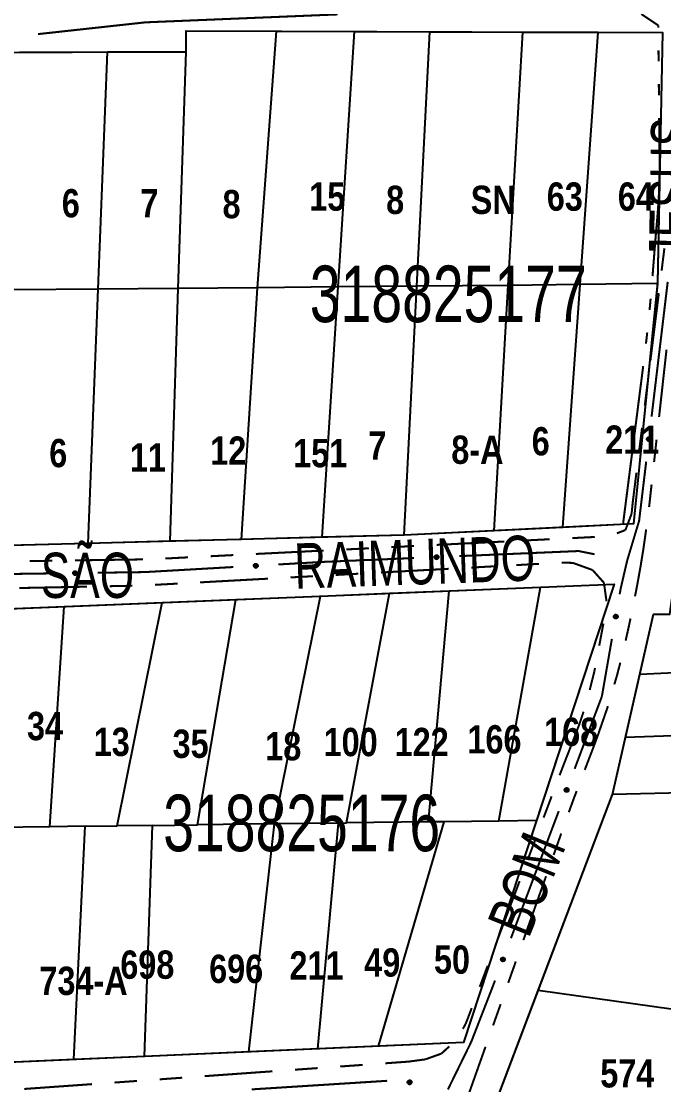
# Model space of a CAD drawing. Extents: x 203591 to 208218, y 4854879 to 4857795.
# Drawn here: x 205074.6 to 205131.4, y 4855810.4 to 4855904.4 of the extents above; entities that cross this region are included whole.
import ezdxf
from ezdxf.enums import TextEntityAlignment as Align

# ---------------------------------------------------------------- set-up
doc = ezdxf.new("R2010")
doc.units = 0
doc.header["$LTSCALE"] = 1.5
doc.header["$MEASUREMENT"] = 0
doc.linetypes.add('PHANTOMX2', pattern=[5, 2.5, -0.5, 0.5, -0.5, 0.5, -0.5])
doc.linetypes.add('TRACO_05', pattern=[11, 7, -1, 0.5, -1, 0.5, -1])
for name, color, linetype in [('CD-MALHA-LOTES', 40, 'CONTINUOUS'), ('CD_TXT_QUADRA', 7, 'CONTINUOUS'), ('HD-VALAS-DRENOS', 170, 'CONTINUOUS'), ('RU-QUADRAS', 210, 'CONTINUOUS'), ('SV-EIXO-RUA-N-PAV', 6, 'CONTINUOUS'), ('SV-RUA-NAO-PAV-S-GUIA-C-GUIA', 7, 'PHANTOMX2'), ('SV-TXT-RUA-N-PAV-S-GUIA-C-GUIA', 7, 'CONTINUOUS'), ('Th_NmrPorta', 7, 'CONTINUOUS')]:
    doc.layers.add(name, color=color, linetype=linetype)
doc.styles.add('ARIAL', font='ARIAL.TTF')
doc.styles.get("Standard").update_dxf_attribs({"font": 'swisscbo.ttf'})

msp = doc.modelspace()

# ---------------------------------------------------------------- linework, layer by layer
at = {"layer": 'CD-MALHA-LOTES', "linetype": 'Continuous', "flags": 128}
for points in [[(205089.2, 4855901.73), (205089.2, 4855903.57)], [(205089.2, 4855903.57), (205097.184192, 4855903.537042)], [(205095.515412, 4855880.864432), (205097.184192, 4855903.537042)], [(205097.184192, 4855903.537042), (205104.09, 4855903.52)], [(205102.65, 4855880.94), (205104.09, 4855903.52)], [(205104.09, 4855903.52), (205110.75, 4855903.5)], [(205109.6, 4855881), (205110.75, 4855903.5)], [(205110.75, 4855903.5), (205118.97, 4855903.47)], [(205117.67, 4855881.08), (205118.97, 4855903.47)], [(205118.97, 4855903.47), (205125.63, 4855903.45)], [(205124.04, 4855881.14), (205125.63, 4855903.45)], [(205125.63, 4855903.45), (205131.3, 4855903.43)], [(205131.3, 4855903.43), (205130.8625, 4855881.23)], [(205074.46, 4855901.69), (205082.26, 4855901.71)], [(205081.43, 4855880.74), (205082.26, 4855901.71)], [(205082.26, 4855901.71), (205089.2, 4855901.73)], [(205088.51, 4855880.8), (205089.2, 4855901.73)], [(205081.43, 4855880.74), (205073.98, 4855880.67)], [(205080.55, 4855858.27), (205081.43, 4855880.74)], [(205088.51, 4855880.8), (205081.43, 4855880.74)], [(205087.78, 4855858.46), (205088.51, 4855880.8)], [(205095.515412, 4855880.864432), (205088.51, 4855880.8)], [(205094.097084, 4855858.624263), (205095.515412, 4855880.864432)], [(205102.65, 4855880.94), (205095.515412, 4855880.864432)], [(205101.24, 4855858.81), (205102.65, 4855880.94)], [(205109.6, 4855881), (205102.65, 4855880.94)], [(205108.48, 4855858.99), (205109.6, 4855881)], [(205117.67, 4855881.08), (205109.6, 4855881)], [(205116.42, 4855859.38), (205117.67, 4855881.08)], [(205124.04, 4855881.14), (205117.67, 4855881.08)], [(205122.51, 4855859.68), (205124.04, 4855881.14)], [(205130.8625, 4855881.23), (205124.04, 4855881.14)], [(205130.8625, 4855881.23), (205128.75, 4855859.99)], [(205128.75, 4855859.99), (205122.51, 4855859.68)], [(205108.48, 4855858.99), (205101.24, 4855858.81)], [(205116.42, 4855859.38), (205108.48, 4855858.99)], [(205122.51, 4855859.68), (205116.42, 4855859.38)], [(205080.55, 4855858.27), (205073.46, 4855858.08)], [(205087.78, 4855858.46), (205080.55, 4855858.27)], [(205094.097084, 4855858.624263), (205087.78, 4855858.46)], [(205101.24, 4855858.81), (205094.097084, 4855858.624263)], [(205112.44, 4855854.08), (205120.51, 4855854.41)], [(205116.84, 4855833.72), (205120.51, 4855854.41)], [(205127.04, 4855854.67), (205120.17, 4855833.76)], [(205120.51, 4855854.41), (205127.04, 4855854.67)], [(205087.07, 4855853.04), (205093.58, 4855853.31)], [(205090.2, 4855833.39), (205093.58, 4855853.31)], [(205093.58, 4855853.31), (205101.09, 4855853.61)], [(205097, 4855833.47), (205101.09, 4855853.61)], [(205101.09, 4855853.61), (205107.19, 4855853.86)], [(205103.38, 4855833.55), (205107.19, 4855853.86)], [(205107.19, 4855853.86), (205112.44, 4855854.08)], [(205110.61, 4855833.64), (205112.44, 4855854.08)], [(205073.32, 4855852.48), (205078.42, 4855852.69)], [(205077.15, 4855833.22), (205078.42, 4855852.69)], [(205078.42, 4855852.69), (205087.07, 4855853.04)], [(205083.1, 4855833.3), (205087.07, 4855853.04)], [(205129.31, 4855846.68), (205130.52, 4855852.01), (205131.96, 4855852.01)], [(205157.15, 4855847.99), (205129.31, 4855846.68)], [(205128.04, 4855841.1), (205129.31, 4855846.68)], [(205157.34, 4855842.13), (205128.04, 4855841.1)], [(205126.9, 4855836.08), (205128.04, 4855841.1)], [(205141.81, 4855836.41), (205126.9, 4855836.08)], [(205120.33, 4855818.74), (205126.9, 4855836.08)], [(205102.67, 4855833.54), (205097, 4855833.47)], [(205100.84, 4855813.57), (205102.67, 4855833.54)], [(205102.67, 4855833.54), (205103.38, 4855833.55)], [(205110.61, 4855833.64), (205103.38, 4855833.55)], [(205106.21, 4855813.81), (205112.02, 4855833.66)], [(205112.02, 4855833.66), (205110.61, 4855833.64)], [(205116.84, 4855833.72), (205112.02, 4855833.66)], [(205120.17, 4855833.76), (205113.72, 4855814.14)], [(205120.17, 4855833.76), (205116.84, 4855833.72)], [(205077.15, 4855833.22), (205072.37, 4855833.16)], [(205080.27, 4855833.26), (205077.15, 4855833.22)], [(205079.28, 4855812.63), (205080.27, 4855833.26)], [(205080.27, 4855833.26), (205083.1, 4855833.3)], [(205086.23, 4855833.34), (205083.1, 4855833.3)], [(205085.51, 4855812.9), (205086.23, 4855833.34)], [(205086.23, 4855833.34), (205090.2, 4855833.39)], [(205097, 4855833.47), (205090.2, 4855833.39)], [(205094.74, 4855813.31), (205097, 4855833.47)], [(205116.43, 4855808.45), (205120.33, 4855818.74)], [(205140.69, 4855815.88), (205120.33, 4855818.74)], [(205106.21, 4855813.81), (205100.84, 4855813.57)], [(205113.72, 4855814.14), (205106.21, 4855813.81)], [(205085.51, 4855812.9), (205079.28, 4855812.63)], [(205094.74, 4855813.31), (205085.51, 4855812.9)], [(205100.84, 4855813.57), (205094.74, 4855813.31)], [(205079.28, 4855812.63), (205071.34, 4855812.28)]]:
    msp.add_lwpolyline(points, dxfattribs=at)
at = {"layer": 'HD-VALAS-DRENOS', "linetype": 'TRACO_05', "const_width": 0.18, "flags": 128}
msp.add_lwpolyline([(205102.6, 4855905.03), (205085.61, 4855904.33), (205076.11, 4855903.29)], dxfattribs=at)
at = {"layer": 'HD-VALAS-DRENOS', "const_width": 0.18, "flags": 128}
for points in [[(205130.93, 4855904.06), (205129.428, 4855905.069159)], [(205130.931942, 4855903.869542), (205130.93, 4855904.06)], [(205130.962529, 4855900.869698), (205130.952333, 4855901.869646)], [(205130.993115, 4855897.869854), (205130.98292, 4855898.869802)], [(205131.06, 4855891.31), (205131.013506, 4855895.869958)], [(205130.974349, 4855888.683018), (205131.045673, 4855890.87057)], [(205131.045673, 4855890.87057), (205131.06, 4855891.31)], [(205131.06, 4855891.31), (205131.0601, 4855891.3101)], [(205130.912119, 4855887.874123), (205130.974349, 4855888.683018)], [(205130.83268, 4855886.877291), (205130.859198, 4855887.186219)], [(205130.859198, 4855887.186219), (205130.912119, 4855887.874123)], [(205130.697272, 4855885.299833), (205130.83268, 4855886.877291)], [(205130.66406, 4855884.884418), (205130.697272, 4855885.299833)], [(205130.577674, 4855883.803896), (205130.66406, 4855884.884418)], [(205130.505598, 4855882.890705), (205130.577674, 4855883.803896)], [(205130.426916, 4855881.893806), (205130.505598, 4855882.890705)], [(205130.167042, 4855878.905137), (205130.258157, 4855879.900977)], [(205129.845525, 4855875.922512), (205129.961119, 4855876.915809)], [(205127.83, 4855860.05), (205129.602013, 4855873.937403)]]:
    msp.add_lwpolyline(points, dxfattribs=at)
at = {"layer": 'RU-QUADRAS', "color": 6, "linetype": 'Continuous'}
for points in [[(205091.27, 4855703.71), (205093.97, 4855745.62), (205101.26, 4855768.38), (205126.9, 4855836.08), (205130.52, 4855852.01), (205131.96, 4855852.01), (205141.81, 4855921.17), (205179.18, 4855927.69), (205187, 4855856), (205186.56, 4855792.35), (205188.16, 4855757.66), (205191.05, 4855757.95), (205194.1, 4855722.1), (205192.36, 4855718.19), (205167.74, 4855715.73), (205167.88, 4855712.11)], [(205037.75, 4855857.15), (205038.75, 4855901.58), (205089.2, 4855901.73), (205089.2, 4855903.57), (205131.3, 4855903.43), (205130.87, 4855881.32), (205128.75, 4855859.99), (205108.48, 4855858.99)], [(205035.91, 4855810.74), (205036.62, 4855850.99), (205127.04, 4855854.67), (205113.72, 4855814.14)]]:
    msp.add_lwpolyline(points, close=True, dxfattribs=at)
at = {"layer": 'SV-EIXO-RUA-N-PAV', "const_width": 0.18, "flags": 128}
for points in [[(205130.342928, 4855869.473573), (205131.769227, 4855881.388507)], [(205129.24, 4855860.26), (205129.867495, 4855865.501928)], [(205129.032744, 4855859.569798), (205129.24, 4855860.26)], [(205128.18, 4855856.73), (205129.032744, 4855859.569798)], [(205101.29, 4855856.63), (205109.348597, 4855856.972313)], [(205113.344993, 4855857.142072), (205123.335983, 4855857.566469)], [(205123.335983, 4855857.566469), (205123.89, 4855857.59)], [(205123.89, 4855857.59), (205125.307286, 4855857.305882)], [(205085.56, 4855855.73), (205093.368819, 4855856.176786)], [(205097.362287, 4855856.405275), (205100.357389, 4855856.576642)], [(205100.357389, 4855856.576642), (205101.29, 4855856.63)], [(205127.6, 4855854.22), (205128.172135, 4855856.695964)], [(205128.172135, 4855856.695964), (205128.18, 4855856.73)], [(205065.383583, 4855855.44636), (205077.382398, 4855855.615044)], [(205081.382002, 4855855.671271), (205085.381607, 4855855.727499)], [(205085.381607, 4855855.727499), (205085.56, 4855855.73)], [(205127.52133, 4855853.768003), (205127.6, 4855854.22)], [(205125.95, 4855844.74), (205126.835439, 4855849.827248)], [(205125.65566, 4855843.95724), (205125.95, 4855844.74)], [(205123.543858, 4855838.341165), (205125.65566, 4855843.95724)], [(205117.912385, 4855823.364967), (205122.135989, 4855834.597116)], [(205116.35, 4855819.21), (205116.504517, 4855819.620917)], [(205114.39, 4855814.17), (205116.146671, 4855818.687153)], [(205116.146671, 4855818.687153), (205116.35, 4855819.21)], [(205112.34, 4855809.99), (205114.322501, 4855814.032368)], [(205114.322501, 4855814.032368), (205114.39, 4855814.17)], [(205094.99604, 4855809.998911), (205106.972043, 4855810.757428)]]:
    msp.add_lwpolyline(points, dxfattribs=at)
at = {"layer": 'SV-EIXO-RUA-N-PAV', "flags": 128}
for points in [[(205129.978833, 4855867.358172), (205129.948064, 4855867.396189), (205129.929393, 4855867.435154), (205129.923174, 4855867.472136), (205129.9262, 4855867.506248), (205129.933227, 4855867.540798), (205129.947996, 4855867.574068), (205129.972567, 4855867.607363), (205130.010487, 4855867.638497), (205130.05166, 4855867.655), (205130.08759, 4855867.663037), (205130.123342, 4855867.661929), (205130.156791, 4855867.654541), (205130.190843, 4855867.638057), (205130.224341, 4855867.612827), (205130.254725, 4855867.57394), (205130.272767, 4855867.535614), (205130.277843, 4855867.499686), (205130.276502, 4855867.46375), (205130.268906, 4855867.428564), (205130.25422, 4855867.395988), (205130.228756, 4855867.362306), (205130.189978, 4855867.332826), (205130.151957, 4855867.314395), (205130.11611, 4855867.308816), (205130.080761, 4855867.310932), (205130.046022, 4855867.317558), (205130.01196, 4855867.331012), (205129.978833, 4855867.358172)], [(205111.198572, 4855857.161076), (205111.231143, 4855857.197561), (205111.266597, 4855857.222258), (205111.302096, 4855857.234345), (205111.33625, 4855857.236847), (205111.37148, 4855857.235471), (205111.406694, 4855857.226247), (205111.443509, 4855857.207353), (205111.480338, 4855857.174936), (205111.50325, 4855857.136955), (205111.516963, 4855857.102786), (205111.521622, 4855857.067322), (205111.519712, 4855857.03312), (205111.508921, 4855856.996859), (205111.489409, 4855856.959738), (205111.455917, 4855856.923494), (205111.420993, 4855856.89952), (205111.386349, 4855856.88873), (205111.350666, 4855856.884271), (205111.314716, 4855856.886107), (205111.280202, 4855856.895361), (205111.242862, 4855856.915074), (205111.207527, 4855856.948605), (205111.183219, 4855856.983164), (205111.171945, 4855857.017647), (205111.168347, 4855857.052876), (205111.169297, 4855857.088228), (205111.177096, 4855857.124011), (205111.198572, 4855857.161076)], [(205095.215819, 4855856.392724), (205095.24785, 4855856.429684), (205095.282937, 4855856.4549), (205095.318254, 4855856.467508), (205095.352369, 4855856.470511), (205095.387615, 4855856.469653), (205095.42296, 4855856.460948), (205095.460049, 4855856.442597), (205095.49735, 4855856.410725), (205095.520819, 4855856.373084), (205095.535032, 4855856.339121), (205095.540212, 4855856.303729), (205095.538805, 4855856.269503), (205095.528548, 4855856.233087), (205095.509584, 4855856.195683), (205095.476629, 4855856.158951), (205095.442061, 4855856.134466), (205095.40758, 4855856.123168), (205095.371966, 4855856.118185), (205095.335993, 4855856.119493), (205095.301347, 4855856.128238), (205095.263721, 4855856.1474), (205095.227897, 4855856.180407), (205095.203083, 4855856.214606), (205095.191303, 4855856.248919), (205095.187188, 4855856.284091), (205095.187618, 4855856.319454), (205095.19489, 4855856.355348), (205095.215819, 4855856.392724)], [(205079.236986, 4855855.751207), (205079.27058, 4855855.786753), (205079.306721, 4855855.810434), (205079.342549, 4855855.821508), (205079.37676, 4855855.823039), (205079.411937, 4855855.820664), (205079.446874, 4855855.810444), (205079.483138, 4855855.790512), (205079.519032, 4855855.757063), (205079.540857, 4855855.718446), (205079.553594, 4855855.683901), (205079.557244, 4855855.648319), (205079.554364, 4855855.614185), (205079.542548, 4855855.578246), (205079.52199, 4855855.541693), (205079.487482, 4855855.506415), (205079.451892, 4855855.483442), (205079.416956, 4855855.47364), (205079.381161, 4855855.470196), (205079.345277, 4855855.473052), (205079.31104, 4855855.483282), (205079.274274, 4855855.504047), (205079.239906, 4855855.538568), (205079.216588, 4855855.573803), (205079.206298, 4855855.608592), (205079.203701, 4855855.643909), (205079.205655, 4855855.67922), (205079.214466, 4855855.714767), (205079.236986, 4855855.751207)], [(205127.045297, 4855851.674949), (205127.016592, 4855851.714548), (205127.000019, 4855851.75445), (205126.995775, 4855851.79171), (205127.00061, 4855851.825613), (205127.009463, 4855851.85974), (205127.02598, 4855851.892179), (205127.052287, 4855851.924121), (205127.091807, 4855851.953195), (205127.1338, 4855851.967486), (205127.170106, 4855851.973601), (205127.205748, 4855851.970595), (205127.238757, 4855851.961439), (205127.271885, 4855851.943168), (205127.303995, 4855851.916192), (205127.332268, 4855851.875745), (205127.348248, 4855851.836514), (205127.351406, 4855851.800367), (205127.348157, 4855851.764554), (205127.338701, 4855851.729821), (205127.322305, 4855851.698072), (205127.295086, 4855851.665791), (205127.254795, 4855851.638415), (205127.215849, 4855851.62203), (205127.179756, 4855851.618365), (205127.144569, 4855851.622357), (205127.110232, 4855851.630821), (205127.076933, 4855851.646066), (205127.045297, 4855851.674949)], [(205122.686316, 4855836.373398), (205122.665489, 4855836.417651), (205122.656637, 4855836.459942), (205122.659408, 4855836.49734), (205122.670473, 4855836.529749), (205122.685527, 4855836.561631), (205122.707797, 4855836.590425), (205122.739593, 4855836.616908), (205122.783837, 4855836.638113), (205122.827756, 4855836.644333), (205122.864566, 4855836.643578), (205122.899025, 4855836.633986), (205122.929751, 4855836.618843), (205122.958896, 4855836.594721), (205122.98542, 4855836.562237), (205123.005665, 4855836.517232), (205123.014058, 4855836.475711), (205123.010429, 4855836.439608), (205123.000566, 4855836.405027), (205122.984807, 4855836.372662), (205122.962783, 4855836.344523), (205122.930029, 4855836.317877), (205122.885344, 4855836.298484), (205122.844027, 4855836.28964), (205122.807883, 4855836.292761), (205122.774056, 4855836.303237), (205122.741896, 4855836.317948), (205122.712019, 4855836.339129), (205122.686316, 4855836.373398)], [(205117.054843, 4855821.3972), (205117.034016, 4855821.441452), (205117.025165, 4855821.483744), (205117.027935, 4855821.521142), (205117.039, 4855821.553551), (205117.054054, 4855821.585432), (205117.076324, 4855821.614227), (205117.10812, 4855821.64071), (205117.152364, 4855821.661914), (205117.196283, 4855821.668134), (205117.233093, 4855821.66738), (205117.267552, 4855821.657788), (205117.298278, 4855821.642644), (205117.327423, 4855821.618523), (205117.353947, 4855821.586039), (205117.374192, 4855821.541033), (205117.382585, 4855821.499513), (205117.378956, 4855821.46341), (205117.369093, 4855821.428828), (205117.353334, 4855821.396464), (205117.331311, 4855821.368325), (205117.298556, 4855821.341679), (205117.253871, 4855821.322285), (205117.212554, 4855821.313441), (205117.17641, 4855821.316563), (205117.142583, 4855821.327039), (205117.110423, 4855821.34175), (205117.080546, 4855821.362931), (205117.054843, 4855821.3972)], [(205108.83173, 4855810.766849), (205108.871753, 4855810.794958), (205108.911899, 4855810.810933), (205108.949218, 4855810.814619), (205108.983045, 4855810.809278), (205109.017036, 4855810.799916), (205109.049224, 4855810.782916), (205109.080769, 4855810.756134), (205109.109249, 4855810.716183), (205109.122911, 4855810.673982), (205109.128482, 4855810.637588), (205109.124943, 4855810.601994), (205109.115295, 4855810.569126), (205109.096531, 4855810.536275), (205109.069078, 4855810.504572), (205109.028213, 4855810.476907), (205108.988747, 4855810.461516), (205108.952557, 4855810.458898), (205108.916796, 4855810.462682), (205108.882208, 4855810.472656), (205108.850708, 4855810.489526), (205108.818838, 4855810.517224), (205108.792067, 4855810.55792), (205108.776267, 4855810.597107), (205108.773141, 4855810.633251), (205108.77766, 4855810.668374), (205108.786636, 4855810.702581), (205108.802377, 4855810.735648), (205108.83173, 4855810.766849)]]:
    msp.add_lwpolyline(points, close=True, dxfattribs=at)
for points in [[(205129.929393, 4855867.435154), (205129.933227, 4855867.540798)], [(205129.937325, 4855867.418355), (205129.940538, 4855867.548526)], [(205129.948064, 4855867.396189), (205129.947996, 4855867.574068)], [(205129.962914, 4855867.379561), (205129.959821, 4855867.583323)], [(205129.978833, 4855867.358172), (205129.972567, 4855867.607363)], [(205129.997282, 4855867.345213), (205129.992976, 4855867.619207)], [(205130.01196, 4855867.331012), (205130.010487, 4855867.638497)], [(205130.029694, 4855867.328965), (205130.030091, 4855867.64225)], [(205130.046022, 4855867.317558), (205130.05166, 4855867.655)], [(205130.062754, 4855867.318136), (205130.067263, 4855867.654291)], [(205130.080761, 4855867.310932), (205130.08759, 4855867.663037)], [(205130.099173, 4855867.312402), (205130.107851, 4855867.660427)], [(205130.11611, 4855867.308816), (205130.123342, 4855867.661929)], [(205130.13521, 4855867.31496), (205130.140206, 4855867.655179)], [(205130.151957, 4855867.314395), (205130.156791, 4855867.654541)], [(205130.17222, 4855867.325646), (205130.174296, 4855867.641479)], [(205130.189978, 4855867.332826), (205130.190843, 4855867.638057)], [(205130.208304, 4855867.351561), (205130.207738, 4855867.622358)], [(205130.228756, 4855867.362306), (205130.224341, 4855867.612827)], [(205130.23978, 4855867.384898), (205130.239072, 4855867.585625)], [(205130.25422, 4855867.395988), (205130.254725, 4855867.57394)], [(205130.261448, 4855867.416661), (205130.263469, 4855867.548348)], [(205130.268906, 4855867.428564), (205130.272767, 4855867.535614)], [(205111.168347, 4855857.052876), (205111.516963, 4855857.102786)], [(205111.169297, 4855857.088228), (205111.50325, 4855857.136955)], [(205111.171945, 4855857.017647), (205111.521622, 4855857.067322)], [(205111.172559, 4855857.071807), (205111.505061, 4855857.121441)], [(205111.17276, 4855857.03494), (205111.517646, 4855857.082368)], [(205111.177096, 4855857.124011), (205111.480338, 4855857.174936)], [(205111.177928, 4855857.106179), (205111.487195, 4855857.156191)], [(205111.181082, 4855856.999784), (205111.517673, 4855857.049591)], [(205111.183219, 4855856.983164), (205111.519712, 4855857.03312)], [(205111.18875, 4855857.140782), (205111.458482, 4855857.189115)], [(205111.198572, 4855857.161076), (205111.443509, 4855857.207353)], [(205111.217121, 4855857.180229), (205111.41773, 4855857.216065)], [(205111.231143, 4855857.197561), (205111.406694, 4855857.226247)], [(205111.251293, 4855857.211727), (205111.380284, 4855857.229498)], [(205111.266597, 4855857.222258), (205111.37148, 4855857.235471)], [(205095.187188, 4855856.284091), (205095.535032, 4855856.339121)], [(205095.187618, 4855856.319454), (205095.520819, 4855856.373084)], [(205095.191122, 4855856.303083), (205095.522857, 4855856.357599)], [(205095.191303, 4855856.248919), (205095.540212, 4855856.303729)], [(205095.191864, 4855856.266223), (205095.536016, 4855856.318716)], [(205095.19489, 4855856.355348), (205095.49735, 4855856.410725)], [(205095.195985, 4855856.33753), (205095.504483, 4855856.392083)], [(205095.200702, 4855856.231193), (205095.536524, 4855856.285943)], [(205095.203083, 4855856.214606), (205095.538805, 4855856.269503)], [(205095.206297, 4855856.372289), (205095.475289, 4855856.424582)], [(205095.215819, 4855856.392724), (205095.460049, 4855856.442597)], [(205095.217714, 4855856.196631), (205095.529015, 4855856.249978)], [(205095.227897, 4855856.180407), (205095.528548, 4855856.233087)], [(205095.234085, 4855856.412148), (205095.434145, 4855856.450929)], [(205095.24785, 4855856.429684), (205095.42296, 4855856.460948)], [(205095.249555, 4855856.16565), (205095.516056, 4855856.2137)], [(205095.263721, 4855856.1474), (205095.509584, 4855856.195683)], [(205095.267789, 4855856.444145), (205095.396506, 4855856.46381)], [(205095.282937, 4855856.4549), (205095.387615, 4855856.469653)], [(205095.287896, 4855856.140509), (205095.485388, 4855856.17641)], [(205095.301347, 4855856.128238), (205095.476629, 4855856.158951)], [(205095.322966, 4855856.124748), (205095.452967, 4855856.145853)], [(205095.335993, 4855856.119493), (205095.442061, 4855856.134466)], [(205111.197584, 4855856.964976), (205111.509635, 4855857.013741)], [(205111.207527, 4855856.948605), (205111.508921, 4855856.996859)], [(205111.228966, 4855856.933531), (205111.496145, 4855856.977658)], [(205111.242862, 4855856.915074), (205111.489409, 4855856.959738)], [(205111.266933, 4855856.907828), (205111.464932, 4855856.940822)], [(205111.280202, 4855856.895361), (205111.455917, 4855856.923494)], [(205111.301768, 4855856.891553), (205111.432065, 4855856.910746)], [(205111.314716, 4855856.886107), (205111.420993, 4855856.89952)], [(205079.203701, 4855855.643909), (205079.553594, 4855855.683901)], [(205079.205655, 4855855.67922), (205079.540857, 4855855.718446)], [(205079.206298, 4855855.608592), (205079.557244, 4855855.648319)], [(205079.207603, 4855855.625856), (205079.553698, 4855855.663473)], [(205079.20845, 4855855.662713), (205079.542226, 4855855.702887)], [(205079.214466, 4855855.714767), (205079.519032, 4855855.757063)], [(205079.214792, 4855855.696919), (205079.525355, 4855855.738131)], [(205079.214924, 4855855.590477), (205079.552794, 4855855.630708)], [(205079.216588, 4855855.573803), (205079.554364, 4855855.614185)], [(205079.226592, 4855855.731201), (205079.497588, 4855855.771857)], [(205079.230431, 4855855.555214), (205079.543742, 4855855.5951)], [(205079.236986, 4855855.751207), (205079.483138, 4855855.790512)], [(205079.239906, 4855855.538568), (205079.542548, 4855855.578246)], [(205079.256072, 4855855.769826), (205079.457618, 4855855.799952)], [(205079.260908, 4855855.522891), (205079.529232, 4855855.559415)], [(205079.27058, 4855855.786753), (205079.446874, 4855855.810444)], [(205079.274274, 4855855.504047), (205079.52199, 4855855.541693)], [(205079.291124, 4855855.800341), (205079.420568, 4855855.814443)], [(205079.29813, 4855855.496121), (205079.496985, 4855855.523481)], [(205079.306721, 4855855.810434), (205079.411937, 4855855.820664)], [(205079.31104, 4855855.483282), (205079.487482, 4855855.506415)], [(205079.332489, 4855855.478864), (205079.463278, 4855855.494349)], [(205079.345277, 4855855.473052), (205079.451892, 4855855.483442)], [(205127.000019, 4855851.75445), (205127.009463, 4855851.85974)], [(205127.007046, 4855851.737254), (205127.017175, 4855851.867069)], [(205127.016592, 4855851.714548), (205127.02598, 4855851.892179)], [(205127.030537, 4855851.697154), (205127.03828, 4855851.900792)], [(205127.045297, 4855851.674949), (205127.052287, 4855851.924121)], [(205127.063031, 4855851.661028), (205127.073296, 4855851.934863)], [(205127.076933, 4855851.646066), (205127.091807, 4855851.953195)], [(205127.094533, 4855851.643079), (205127.111583, 4855851.9559)], [(205127.110232, 4855851.630821), (205127.1338, 4855851.967486)], [(205127.126971, 4855851.630508), (205127.149343, 4855851.965948)], [(205127.144569, 4855851.622357), (205127.170106, 4855851.973601)], [(205127.163033, 4855851.622847), (205127.1902, 4855851.969917)], [(205127.179756, 4855851.618365), (205127.205748, 4855851.970595)], [(205127.199155, 4855851.623485), (205127.22223, 4855851.962958)], [(205127.215849, 4855851.62203), (205127.238757, 4855851.961439)], [(205127.236681, 4855851.632189), (205127.255544, 4855851.947464)], [(205127.254795, 4855851.638415), (205127.271885, 4855851.943168)], [(205127.274092, 4855851.656148), (205127.287922, 4855851.926593)], [(205127.295086, 4855851.665791), (205127.303995, 4855851.916192)], [(205127.307296, 4855851.687765), (205127.317259, 4855851.888246)], [(205127.322305, 4855851.698072), (205127.332268, 4855851.875745)], [(205127.330621, 4855851.718331), (205127.33964, 4855851.849725)], [(205127.338701, 4855851.729821), (205127.348248, 4855851.836514)], [(205122.656637, 4855836.459942), (205122.685527, 4855836.561631)], [(205122.660339, 4855836.441737), (205122.694469, 4855836.567394)], [(205122.665489, 4855836.417651), (205122.707797, 4855836.590425)], [(205122.675951, 4855836.397964), (205122.721486, 4855836.596596)], [(205122.686316, 4855836.373398), (205122.739593, 4855836.616908)], [(205122.701147, 4855836.356418), (205122.762235, 4855836.62355)], [(205122.712019, 4855836.339129), (205122.783837, 4855836.638113)], [(205122.728754, 4855836.332916), (205122.803771, 4855836.637087)], [(205122.741896, 4855836.317948), (205122.827756, 4855836.644333)], [(205122.758283, 4855836.314523), (205122.842741, 4855836.639927)], [(205122.774056, 4855836.303237), (205122.864566, 4855836.643578)], [(205122.792288, 4855836.300279), (205122.883623, 4855836.636217)], [(205122.807883, 4855836.292761), (205122.899025, 4855836.633986)], [(205122.827897, 4855836.294178), (205122.913795, 4855836.623413)], [(205122.844027, 4855836.28964), (205122.929751, 4855836.618843)], [(205122.866387, 4855836.29574), (205122.943641, 4855836.601986)], [(205122.885344, 4855836.298484), (205122.958896, 4855836.594721)], [(205122.907606, 4855836.312313), (205122.971565, 4855836.575449)], [(205122.930029, 4855836.317877), (205122.98542, 4855836.562237)], [(205122.946117, 4855836.337192), (205122.993246, 4855836.532309)], [(205122.962783, 4855836.344523), (205123.005665, 4855836.517232)], [(205122.974728, 4855836.362879), (205123.008061, 4855836.490294)], [(205122.984807, 4855836.372662), (205123.014058, 4855836.475711)], [(205117.025165, 4855821.483744), (205117.054054, 4855821.585432)], [(205117.028866, 4855821.465539), (205117.062997, 4855821.591196)], [(205117.034016, 4855821.441452), (205117.076324, 4855821.614227)], [(205117.044478, 4855821.421766), (205117.090013, 4855821.620398)], [(205117.054843, 4855821.3972), (205117.10812, 4855821.64071)], [(205117.069674, 4855821.380219), (205117.130762, 4855821.647351)], [(205117.080546, 4855821.362931), (205117.152364, 4855821.661914)], [(205117.097282, 4855821.356718), (205117.172298, 4855821.660889)], [(205117.110423, 4855821.34175), (205117.196283, 4855821.668134)], [(205117.12681, 4855821.338325), (205117.211268, 4855821.663729)], [(205117.142583, 4855821.327039), (205117.233093, 4855821.66738)], [(205117.160815, 4855821.324081), (205117.25215, 4855821.660018)], [(205117.17641, 4855821.316563), (205117.267552, 4855821.657788)], [(205117.196424, 4855821.31798), (205117.282322, 4855821.647215)], [(205117.212554, 4855821.313441), (205117.298278, 4855821.642644)], [(205117.234914, 4855821.319542), (205117.312168, 4855821.625787)], [(205117.253871, 4855821.322285), (205117.327423, 4855821.618523)], [(205117.276133, 4855821.336114), (205117.340093, 4855821.599251)], [(205117.298556, 4855821.341679), (205117.353947, 4855821.586039)], [(205117.314644, 4855821.360994), (205117.361774, 4855821.556111)], [(205117.331311, 4855821.368325), (205117.374192, 4855821.541033)], [(205117.343255, 4855821.386681), (205117.376588, 4855821.514095)], [(205117.353334, 4855821.396464), (205117.382585, 4855821.499513)], [(205108.773141, 4855810.633251), (205109.124943, 4855810.601994)], [(205108.776267, 4855810.597107), (205109.115295, 4855810.569126)], [(205108.77766, 4855810.668374), (205109.128482, 4855810.637588)], [(205108.777873, 4855810.649905), (205109.124499, 4855810.617551)], [(205108.777971, 4855810.613777), (205109.117061, 4855810.585629)], [(205108.786073, 4855810.685849), (205109.121141, 4855810.658463)], [(205108.786113, 4855810.576125), (205109.101071, 4855810.55255)], [(205108.786636, 4855810.702581), (205109.122911, 4855810.673982)], [(205108.792067, 4855810.55792), (205109.096531, 4855810.536275)], [(205108.799127, 4855810.718095), (205109.111658, 4855810.696369)], [(205108.802377, 4855810.735648), (205109.109249, 4855810.716183)], [(205108.80951, 4855810.53836), (205109.079718, 4855810.520488)], [(205108.817545, 4855810.749325), (205109.091196, 4855810.734966)], [(205108.818838, 4855810.517224), (205109.069078, 4855810.504572)], [(205108.83173, 4855810.766849), (205109.080769, 4855810.756134)], [(205108.840627, 4855810.504688), (205109.040937, 4855810.491728)], [(205108.850708, 4855810.489526), (205109.028213, 4855810.476907)], [(205108.854153, 4855810.781274), (205109.057652, 4855810.770488)], [(205108.870841, 4855810.480908), (205109.002085, 4855810.469925)], [(205108.871753, 4855810.794958), (205109.049224, 4855810.782916)], [(205108.882208, 4855810.472656), (205108.988747, 4855810.461516)], [(205108.894599, 4855810.804164), (205109.024249, 4855810.792095)], [(205108.911899, 4855810.810933), (205109.017036, 4855810.799916)]]:
    msp.add_lwpolyline(points, dxfattribs=at)
at = {"layer": 'SV-RUA-NAO-PAV-S-GUIA-C-GUIA', "const_width": 0.18, "flags": 128}
for points in [[(205131.230445, 4855882.375581), (205131.477778, 4855884.360229)], [(205130.241117, 4855874.43699), (205130.983113, 4855880.390934)], [(205131.003816, 4855869.43475), (205131.663826, 4855875.398339)], [(205129.746453, 4855870.467695), (205129.993785, 4855872.452343)], [(205129.251788, 4855866.498399), (205129.499121, 4855868.483047)], [(205130.56381, 4855865.459025), (205130.783813, 4855867.446887)], [(205128.67, 4855861.83), (205129.004456, 4855864.513751)], [(205130.15, 4855861.72), (205130.343807, 4855863.471162)], [(205128.641308, 4855861.535908), (205128.67, 4855861.83)], [(205130.122315, 4855861.483468), (205130.15, 4855861.72)], [(205128.453642, 4855860.56181), (205128.578399, 4855860.891101)], [(205128.578399, 4855860.891101), (205128.641308, 4855861.535908)], [(205128.033107, 4855859.451816), (205128.453642, 4855860.56181)], [(205123.328847, 4855858.734539), (205125.32634, 4855858.834659)], [(205127.276503, 4855859.154258), (205128.033107, 4855859.451816)], [(205129.611639, 4855857.713461), (205129.862566, 4855859.500536)], [(205107.348908, 4855857.933578), (205109.346401, 4855858.033698)], [(205111.343893, 4855858.133818), (205117.33637, 4855858.434178)], [(205119.333863, 4855858.534298), (205121.331355, 4855858.634419)], [(205087.373984, 4855856.932377), (205089.371476, 4855857.032497)], [(205091.368969, 4855857.132617), (205093.366461, 4855857.232737)], [(205095.363954, 4855857.332857), (205101.356431, 4855857.633217)], [(205103.353923, 4855857.733338), (205105.351416, 4855857.833458)], [(205129.368283, 4855856.233013), (205129.579945, 4855857.520654)], [(205129.579945, 4855857.520654), (205129.611639, 4855857.713461)], [(205075.376938, 4855856.704782), (205077.376722, 4855856.734197)], [(205079.376505, 4855856.763612), (205085.375857, 4855856.851856)], [(205112.40639, 4855856.020932), (205106.415318, 4855855.693736)], [(205116.400438, 4855856.239063), (205114.403414, 4855856.129998)], [(205120.394486, 4855856.457194), (205118.397462, 4855856.348129)], [(205122.46, 4855856.57), (205122.39151, 4855856.566259)], [(205123.390975, 4855856.541597), (205122.46, 4855856.57)], [(205123.394145, 4855856.5415), (205123.390975, 4855856.541597)], [(205124.330922, 4855856.200742), (205123.394145, 4855856.5415)], [(205125.130001, 4855855.910073), (205124.330922, 4855856.200742)], [(205129.245908, 4855855.548792), (205129.368283, 4855856.233013)], [(205096.430198, 4855855.148409), (205090.439126, 4855854.821212)], [(205100.424246, 4855855.36654), (205098.427222, 4855855.257474)], [(205104.418294, 4855855.584671), (205102.42127, 4855855.475605)], [(205125.229697, 4855855.798405), (205125.130001, 4855855.910073)], [(205126.13, 4855854.79), (205125.229697, 4855855.798405)], [(205129.104056, 4855854.755672), (205129.245908, 4855855.548792)], [(205080.44779, 4855854.442056), (205074.449017, 4855854.320718)], [(205084.446972, 4855854.522948), (205082.447381, 4855854.482502)], [(205088.442102, 4855854.712147), (205086.445078, 4855854.603082)], [(205126.220135, 4855854.148121), (205126.13, 4855854.79)], [(205126.359193, 4855853.157837), (205126.220135, 4855854.148121)], [(205128.878653, 4855853.582841), (205129.067386, 4855854.564869)], [(205129.067386, 4855854.564869), (205129.104056, 4855854.755672)], [(205128.345818, 4855850.993476), (205128.476631, 4855851.623692)], [(205125.849096, 4855849.929991), (205126.082306, 4855851.183621)], [(205128.049731, 4855849.669837), (205128.268027, 4855850.645719)], [(205128.268027, 4855850.645719), (205128.345818, 4855850.993476)], [(205125.713986, 4855849.217832), (205125.849096, 4855849.929991)], [(205127.290874, 4855846.615104), (205127.579109, 4855847.726071)], [(205125.115, 4855846.279129), (205125.289292, 4855846.979271)], [(205125.289292, 4855846.979271), (205125.341201, 4855847.252881)], [(205127.049023, 4855845.797889), (205127.290874, 4855846.615104)], [(205124.873434, 4855845.308745), (205125.115, 4855846.279129)], [(205126.44, 4855843.74), (205126.481465, 4855843.88011)], [(205123.962211, 4855842.292735), (205124.329716, 4855843.385672)], [(205125.597185, 4855841.309925), (205126.160201, 4855842.93326)], [(205126.160201, 4855842.93326), (205126.44, 4855843.74)], [(205123.661424, 4855841.501018), (205123.962211, 4855842.292735)], [(205123.42814, 4855840.886978), (205123.661424, 4855841.501018)], [(205125.072377, 4855839.904708), (205125.498592, 4855841.045933)], [(205125.498592, 4855841.045933), (205125.597185, 4855841.309925)], [(205122.874281, 4855839.483194), (205123.302203, 4855840.567785)], [(205123.302203, 4855840.567785), (205123.42814, 4855840.886978)], [(205122.572662, 4855838.705599), (205122.874281, 4855839.483194)], [(205124.535226, 4855838.503447), (205124.792548, 4855839.174722)], [(205124.792548, 4855839.174722), (205125.072377, 4855839.904708)], [(205122.33, 4855838.08), (205122.572662, 4855838.705599)], [(205124.434195, 4855838.241136), (205124.535226, 4855838.503447)], [(205122.213823, 4855837.772209), (205122.33, 4855838.08)], [(205123.464009, 4855835.699433), (205123.719331, 4855836.373265)], [(205120.801284, 4855834.029919), (205121.507554, 4855835.901064)], [(205123.025656, 4855834.497453), (205123.368275, 4855835.436927)], [(205123.368275, 4855835.436927), (205123.464009, 4855835.699433)], [(205121.685752, 4855830.728554), (205122.354811, 4855832.613325)], [(205119.388745, 4855830.287629), (205120.095014, 4855832.158774)], [(205119.009515, 4855823.189472), (205121.016693, 4855828.843784)], [(205116.563666, 4855822.80305), (205118.682475, 4855828.416484)], [(205117.671397, 4855819.419931), (205118.340456, 4855821.304702)], [(205115.151127, 4855819.06076), (205115.857396, 4855820.931905)], [(205116.333279, 4855815.65039), (205117.002338, 4855817.535161)], [(205114.06, 4855816.17), (205114.444857, 4855817.189615)], [(205113.665535, 4855815.351708), (205113.896536, 4855815.765782)], [(205113.896536, 4855815.765782), (205114.06, 4855816.17)], [(205111.765287, 4855813.160106), (205112.455965, 4855813.791301)], [(205113.657042, 4855808.111308), (205115.66422, 4855813.76562)], [(205110.345137, 4855812.652449), (205111.704693, 4855813.138446)], [(205111.704693, 4855813.138446), (205111.765287, 4855813.160106)], [(205098.827673, 4855811.738683), (205100.822634, 4855811.880555)], [(205102.817596, 4855812.022427), (205104.812558, 4855812.1643)], [(205106.80752, 4855812.306172), (205108.802481, 4855812.448044)], [(205108.802481, 4855812.448044), (205108.83, 4855812.45)], [(205108.83, 4855812.45), (205109.793846, 4855812.578787)], [(205109.793846, 4855812.578787), (205110.345137, 4855812.652449)], [(205086.857902, 4855810.887449), (205088.852864, 4855811.029321)], [(205090.847826, 4855811.171194), (205096.832711, 4855811.59681)], [(205074.888132, 4855810.036215), (205080.873017, 4855810.461832)], [(205082.867979, 4855810.603704), (205084.862941, 4855810.745577)]]:
    msp.add_lwpolyline(points, dxfattribs=at)

# ---------------------------------------------------------------- texts
at = {"layer": 'CD_TXT_QUADRA', "style": 'ARIAL', "width": 0.7}
for s, p in [('318825177', (205100.133905, 4855877.825179)), ('318825176', (205087.179114, 4855831.051939))]:
    msp.add_text(s, height=5, dxfattribs=at).set_placement(p)
at = {"layer": 'SV-TXT-RUA-N-PAV-S-GUIA-C-GUIA', "style": 'ARIAL', "width": 0.7}
for s, rotation, p in [('JESUS', 89, (205134.097093, 4855883.306673)), ('RAIMUNDO', 2, (205098.828871, 4855854.255961)), ('BOM', 68, (205119.476904, 4855823.273572))]:
    msp.add_text(s, height=4, rotation=rotation, dxfattribs=at).set_placement(p)
msp.add_text('SÃO', height=4, dxfattribs=at).set_placement((205076.346961, 4855853.44395))
at = {"layer": 'Th_NmrPorta', "color": 1}
for s, p in [('15', (205100.08023, 4855888.929088)), ('63', (205121.08023, 4855888.929088)), ('64', (205127.36023, 4855888.929088)), ('6', (205078.21023, 4855888.339088)), ('7', (205085.16023, 4855888.339088)), ('8', (205092.42023, 4855888.259088)), ('8', (205106.88023, 4855888.639088)), ('SN', (205114.36023, 4855888.639088)), ('6', (205119.745616, 4855867.296142)), ('211', (205126.24023, 4855867.439088)), ('6', (205077.097892, 4855866.253642)), ('12', (205091.33023, 4855866.469088)), ('151', (205098.66023, 4855866.249088)), ('7', (205105.31023, 4855866.919088)), ('8-A', (205112.64023, 4855866.549088)), ('11', (205084.23023, 4855865.869088)), ('34', (205075.135234, 4855842.123823)), ('13', (205081.033365, 4855840.726587)), ('100', (205101.353902, 4855840.707826)), ('122', (205107.633902, 4855840.707826)), ('166', (205114.065616, 4855840.946142)), ('168', (205120.848353, 4855841.608306)), ('35', (205088.003902, 4855840.557826)), ('18', (205096.193902, 4855840.337826)), ('698', (205083.383365, 4855821.026587)), ('49', (205104.948393, 4855821.216141)), ('50', (205111.10533, 4855821.472221)), ('696', (205091.233365, 4855820.656587)), ('211', (205098.333365, 4855820.956587)), ('734-A', (205076.23023, 4855819.599088)), ('574', (205125.808007, 4855811.418758))]:
    msp.add_text(s, height=2.5, dxfattribs=at).set_placement(p, align=Align.MIDDLE_LEFT)

doc.saveas('drawing.dxf')
